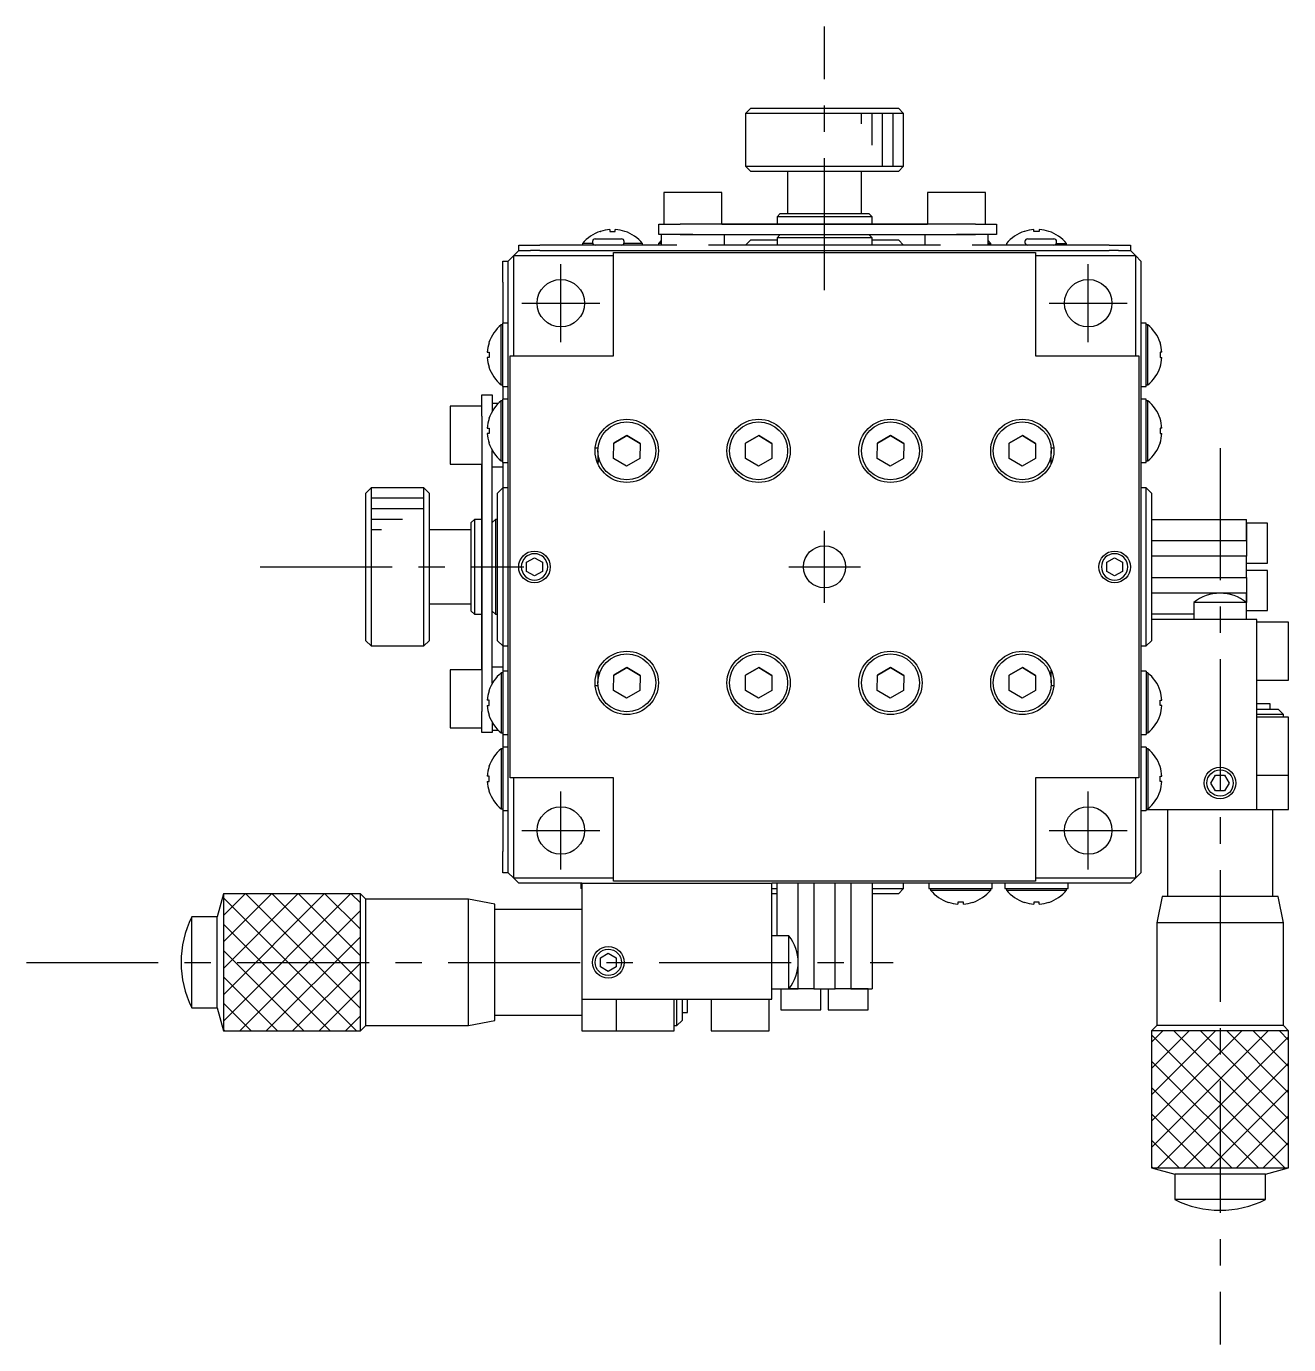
# Model space of a CAD drawing. Extents: x -83 to 398, y -14 to 273.
# Drawn here: x 277.9 to 397.6, y 84.2 to 209.2 of the extents above; entities that cross this region are included whole.
import ezdxf

# ---------------------------------------------------------------- set-up
doc = ezdxf.new("R2010")
doc.units = 0
doc.header["$LTSCALE"] = 10
doc.linetypes.add('CENTER', pattern=[2, 1.25, -0.25, 0.25, -0.25])
doc.layers.get('0').update_dxf_attribs({"linetype": 'CONTINUOUS'})
doc.layers.add('CENTER', color=1, linetype='CENTER')

msp = doc.modelspace()

# ---------------------------------------------------------------- linework, layer by layer
at = {"color": 7, "linetype": 'CONTINUOUS'}
for p, q in [((346.574911, 201.485156), (346.074911, 200.985156)), ((346.574911, 201.485156), (360.574911, 201.485156)), ((361.074911, 200.985156), (360.574911, 201.485156)), ((361.074911, 200.985156), (346.074911, 200.985156)), ((346.074911, 200.985156), (346.074911, 195.985156)), ((361.074911, 195.985156), (361.074911, 200.985156)), ((346.074911, 195.985156), (361.074911, 195.985156)), ((346.074911, 195.985156), (346.574911, 195.485156)), ((360.574911, 195.485156), (346.574911, 195.485156)), ((350.074911, 195.485156), (350.074911, 191.485156)), ((357.074911, 191.485156), (357.074911, 195.485156)), ((360.574911, 195.485156), (361.074911, 195.985156)), ((343.824911, 193.485156), (338.324911, 193.485156)), ((338.324911, 193.485156), (338.324911, 190.485156)), ((343.824911, 190.485156), (343.824911, 193.485156)), ((368.824911, 193.485156), (363.324911, 193.485156)), ((363.324911, 193.485156), (363.324911, 190.485156)), ((368.824911, 190.485156), (368.824911, 193.485156)), ((349.374911, 191.485156), (349.074911, 191.185156)), ((349.374911, 191.485156), (357.774911, 191.485156)), ((358.074911, 191.185156), (357.774911, 191.485156)), ((337.874911, 190.485156), (339.874911, 190.485156)), ((337.874911, 190.485156), (338.324911, 190.485156)), ((337.874911, 189.485156), (337.874911, 190.485156)), ((367.874911, 190.485156), (339.874911, 190.485156)), ((343.824911, 190.485156), (349.074911, 190.485156)), ((343.824911, 190.485156), (353.874911, 190.485156)), ((349.074911, 190.485156), (343.824911, 190.485156)), ((347.078553, 190.485156), (345.172621, 190.485156)), ((345.176351, 190.485156), (345.172621, 190.485156)), ((345.176351, 190.485156), (345.29846, 190.485156)), ((347.388398, 190.485156), (345.29846, 190.485156)), ((360.671269, 190.485156), (347.078553, 190.485156)), ((347.388398, 190.485156), (360.361424, 190.485156)), ((358.074911, 191.185156), (349.074911, 191.185156)), ((349.074911, 191.185156), (349.074911, 190.485156)), ((353.874911, 190.485156), (363.324911, 190.485156)), ((358.074911, 190.485156), (358.074911, 191.185156)), ((358.074911, 190.485156), (363.324911, 190.485156)), ((363.324911, 190.485156), (358.074911, 190.485156)), ((362.451362, 190.485156), (360.361424, 190.485156)), ((362.577202, 190.485156), (360.671269, 190.485156)), ((362.451362, 190.485156), (362.573471, 190.485156)), ((362.577202, 190.485156), (362.573471, 190.485156)), ((367.874911, 190.485156), (369.874911, 190.485156)), ((368.824911, 190.485156), (369.874911, 190.485156)), ((369.874911, 190.485156), (369.874911, 189.485156)), ((331.574911, 188.835156), (331.574911, 188.735156)), ((331.824911, 189.085156), (334.324911, 189.085156)), ((332.315757, 189.798895), (332.319803, 189.790598)), ((332.324911, 189.085156), (332.949911, 189.085156)), ((332.949911, 189.085156), (333.199911, 189.085156)), ((333.199911, 189.085156), (333.824911, 189.085156)), ((333.214911, 189.966841), (333.214911, 189.790598)), ((333.214911, 189.790598), (333.734911, 189.790598)), ((333.734911, 189.790598), (333.734911, 189.966841)), ((334.574911, 188.735156), (334.574911, 188.835156)), ((334.630019, 189.790598), (334.634065, 189.798895)), ((339.874911, 189.485156), (337.874911, 189.485156)), ((338.074911, 189.485156), (338.074911, 188.485156)), ((341.074911, 189.485156), (339.864703, 189.485156)), ((339.874911, 189.485156), (341.074911, 189.485156)), ((341.074911, 189.485156), (366.074911, 189.485156)), ((344.074911, 188.485156), (344.074911, 189.485156)), ((346.574911, 188.985156), (346.074911, 188.485156)), ((346.574911, 188.985156), (349.074911, 188.985156)), ((349.374911, 189.485156), (349.074911, 189.185156)), ((358.074911, 189.185156), (349.074911, 189.185156)), ((349.074911, 189.185156), (349.074911, 188.485156)), ((358.074911, 189.185156), (357.774911, 189.485156)), ((358.074911, 188.485156), (358.074911, 189.185156)), ((358.074911, 188.985156), (360.574911, 188.985156)), ((361.074911, 188.485156), (360.574911, 188.985156)), ((363.074911, 189.485156), (363.074911, 188.485156)), ((367.874911, 189.485156), (366.074911, 189.485156)), ((366.074911, 189.485156), (367.874911, 189.485156)), ((369.874911, 189.485156), (367.874911, 189.485156)), ((369.074911, 188.485156), (369.074911, 189.485156)), ((372.519803, 189.790598), (372.515757, 189.798895)), ((372.574911, 188.835156), (372.574911, 188.735156)), ((372.824911, 189.085156), (375.324911, 189.085156)), ((373.324911, 189.085156), (373.949911, 189.085156)), ((373.414911, 189.790598), (373.414911, 189.966841)), ((373.934911, 189.790598), (373.414911, 189.790598)), ((373.934911, 189.966841), (373.934911, 189.790598)), ((373.949911, 189.085156), (374.199911, 189.085156)), ((374.199911, 189.085156), (374.824911, 189.085156)), ((374.834065, 189.798895), (374.830019, 189.790598)), ((375.574911, 188.735156), (375.574911, 188.835156)), ((324.574911, 187.985156), (324.074911, 187.485156)), ((324.574911, 187.985156), (324.574911, 188.485156)), ((324.574911, 188.485156), (326.574911, 188.485156)), ((324.574911, 187.985156), (325.703131, 187.985156)), ((326.574911, 187.985156), (325.703131, 187.985156)), ((332.274911, 188.485156), (326.574911, 188.485156)), ((326.574911, 187.985156), (380.574911, 187.985156)), ((331.591845, 188.644711), (330.624911, 188.644711)), ((330.624911, 188.644711), (330.624911, 188.485156)), ((333.874911, 188.485156), (332.274911, 188.485156)), ((333.574911, 187.785156), (373.574911, 187.785156)), ((333.574911, 187.485156), (333.574911, 187.785156)), ((339.574911, 188.485156), (333.874911, 188.485156)), ((336.324911, 188.644711), (334.557977, 188.644711)), ((336.324911, 188.485156), (336.324911, 188.644711)), ((338.074911, 188.644711), (337.824911, 188.644711)), ((337.824911, 188.644711), (337.824911, 188.485156)), ((364.574911, 188.485156), (342.574911, 188.485156)), ((373.274911, 188.485156), (367.574911, 188.485156)), ((369.074911, 188.644711), (369.324911, 188.644711)), ((369.324911, 188.485156), (369.324911, 188.644711)), ((370.824911, 188.644711), (370.824911, 188.485156)), ((374.874911, 188.485156), (373.274911, 188.485156)), ((373.574911, 187.785156), (373.574911, 187.485156)), ((380.574911, 188.485156), (374.874911, 188.485156)), ((375.557977, 188.644711), (376.524911, 188.644711)), ((376.524911, 188.485156), (376.524911, 188.644711)), ((380.574911, 188.485156), (382.574911, 188.485156)), ((381.446691, 187.985156), (380.574911, 187.985156)), ((381.446691, 187.985156), (382.574911, 187.985156)), ((382.574911, 188.485156), (382.574911, 187.985156)), ((383.074911, 187.485156), (382.574911, 187.985156)), ((323.074911, 184.985156), (323.074911, 186.985156)), ((323.074911, 186.985156), (323.574911, 186.985156)), ((324.074911, 187.485156), (323.574911, 186.985156)), ((323.574911, 128.985156), (323.574911, 186.985156)), ((324.074911, 187.485156), (324.074911, 177.985156)), ((333.574911, 187.485156), (324.074911, 187.485156)), ((333.574911, 177.985156), (333.574911, 187.485156)), ((383.074911, 187.485156), (373.574911, 187.485156)), ((373.574911, 187.485156), (373.574911, 177.985156)), ((383.074911, 177.985156), (383.074911, 187.485156)), ((383.574911, 186.985156), (383.074911, 187.485156)), ((383.574911, 186.985156), (383.574911, 128.985156)), ((323.074911, 184.985156), (323.074911, 181.085156)), ((322.915356, 175.235156), (322.915356, 180.935156)), ((323.074911, 180.935156), (322.915356, 180.935156)), ((323.074911, 180.880237), (323.074911, 181.085156)), ((323.574911, 181.085156), (323.074911, 181.085156)), ((323.074911, 175.289681), (323.074911, 180.880629)), ((323.074911, 180.601365), (323.074911, 180.880237)), ((323.074911, 175.290073), (323.074911, 180.601365)), ((384.074911, 181.085156), (383.574911, 181.085156)), ((384.074911, 178.777951), (384.074911, 181.085156)), ((384.234466, 180.935156), (384.074911, 180.935156)), ((384.074911, 180.150037), (384.074911, 180.475367)), ((384.074911, 180.046967), (384.074911, 180.150037)), ((384.074911, 178.677704), (384.074911, 180.046967)), ((384.234466, 175.235156), (384.234466, 180.935156)), ((321.761172, 179.244311), (321.769469, 179.240264)), ((384.074911, 177.392361), (384.074911, 178.777951)), ((385.38865, 179.244311), (385.380353, 179.240264)), ((321.593227, 178.345156), (321.769469, 178.345156)), ((321.769469, 177.825156), (321.593227, 177.825156)), ((321.769469, 178.345156), (321.769469, 177.825156)), ((323.774911, 137.985156), (323.774911, 177.985156)), ((323.774911, 177.985156), (324.074911, 177.985156)), ((324.074911, 177.985156), (333.574911, 177.985156)), ((373.574911, 177.985156), (383.074911, 177.985156)), ((383.074911, 177.985156), (383.374911, 177.985156)), ((383.374911, 177.985156), (383.374911, 137.985156)), ((384.074911, 177.492608), (384.074911, 178.677704)), ((385.556595, 178.345156), (385.380353, 178.345156)), ((385.380353, 178.345156), (385.380353, 177.825156)), ((385.380353, 177.825156), (385.556595, 177.825156)), ((321.769469, 176.930048), (321.761172, 176.926002)), ((384.074911, 175.811398), (384.074911, 177.492608)), ((384.074911, 175.085156), (384.074911, 177.392361)), ((385.380353, 176.930048), (385.38865, 176.926002)), ((322.915356, 175.235156), (323.074911, 175.235156)), ((323.074911, 175.085156), (323.074911, 175.290073)), ((323.074911, 175.085156), (323.074911, 173.885156)), ((323.074911, 175.085156), (323.574911, 175.085156)), ((383.574911, 175.085156), (384.074911, 175.085156)), ((384.074911, 175.694945), (384.074911, 175.811398)), ((384.074911, 175.235156), (384.234466, 175.235156)), ((321.074911, 172.285156), (321.074911, 174.285156)), ((321.074911, 173.235156), (321.074911, 174.285156)), ((321.074911, 174.285156), (322.074911, 174.285156)), ((322.074911, 174.285156), (322.074911, 172.742574)), ((323.074911, 173.680237), (323.074911, 173.885156)), ((323.574911, 173.885156), (323.074911, 173.885156)), ((384.074911, 173.885156), (383.574911, 173.885156)), ((384.074911, 171.577951), (384.074911, 173.885156)), ((318.074911, 173.235156), (318.074911, 167.735156)), ((321.074911, 173.235156), (318.074911, 173.235156)), ((322.642422, 173.485156), (322.074911, 173.485156)), ((322.915356, 168.035156), (322.915356, 173.735156)), ((323.074911, 173.735156), (322.915356, 173.735156)), ((323.074911, 168.089681), (323.074911, 173.680629)), ((323.074911, 171.134403), (323.074911, 173.680237)), ((384.234466, 173.735156), (384.074911, 173.735156)), ((384.074911, 173.003119), (384.074911, 173.233916)), ((384.074911, 171.477704), (384.074911, 173.003119)), ((384.234466, 168.035156), (384.234466, 173.735156)), ((321.074911, 172.285156), (321.074911, 144.285156)), ((321.761172, 172.044311), (321.769469, 172.040264)), ((384.074911, 170.192361), (384.074911, 171.577951)), ((384.074911, 170.292608), (384.074911, 171.477704)), ((385.38865, 172.044311), (385.380353, 172.040264)), ((321.593227, 171.145156), (321.769469, 171.145156)), ((321.769469, 170.625156), (321.593227, 170.625156)), ((321.769469, 171.145156), (321.769469, 170.625156)), ((323.074911, 170.785119), (323.074911, 171.134403)), ((323.074911, 168.090073), (323.074911, 170.785119)), ((333.581498, 169.718135), (334.837983, 170.428473)), ((334.837983, 170.428473), (333.581498, 169.718135)), ((334.837983, 170.428473), (336.081396, 169.695494)), ((336.081396, 169.695494), (334.837983, 170.428473)), ((346.081498, 169.718135), (347.337983, 170.428473)), ((347.337983, 170.428473), (346.081498, 169.718135)), ((347.337983, 170.428473), (348.581396, 169.695494)), ((348.581396, 169.695494), (347.337983, 170.428473)), ((358.581498, 169.718135), (359.837983, 170.428473)), ((359.837983, 170.428473), (358.581498, 169.718135)), ((359.837983, 170.428473), (361.081396, 169.695494)), ((361.081396, 169.695494), (359.837983, 170.428473)), ((371.081498, 169.718135), (372.337983, 170.428473)), ((372.337983, 170.428473), (371.081498, 169.718135)), ((372.337983, 170.428473), (373.581396, 169.695494)), ((373.581396, 169.695494), (372.337983, 170.428473)), ((384.074911, 168.657157), (384.074911, 170.292608)), ((384.074911, 167.885156), (384.074911, 170.192361)), ((385.556595, 171.145156), (385.380353, 171.145156)), ((385.380353, 171.145156), (385.380353, 170.625156)), ((385.380353, 170.625156), (385.556595, 170.625156)), ((321.769469, 169.730048), (321.761172, 169.726002)), ((322.074911, 146.942574), (322.074911, 169.027739)), ((332.074911, 169.235156), (331.835346, 169.235156)), ((332.074911, 168.985156), (332.074911, 167.765985)), ((333.568426, 168.274819), (333.581498, 169.718135)), ((336.081396, 169.695494), (336.068324, 168.252177)), ((346.068426, 168.274819), (346.081498, 169.718135)), ((348.581396, 169.695494), (348.568324, 168.252177)), ((358.568426, 168.274819), (358.581498, 169.718135)), ((361.081396, 169.695494), (361.068324, 168.252177)), ((371.068426, 168.274819), (371.081498, 169.718135)), ((373.581396, 169.695494), (373.568324, 168.252177)), ((375.314476, 169.235156), (375.074911, 169.235156)), ((375.074911, 167.768346), (375.074911, 168.985156)), ((385.380353, 169.730048), (385.38865, 169.726002)), ((318.074911, 167.735156), (321.074911, 167.735156)), ((321.074911, 162.485156), (321.074911, 167.735156)), ((321.074911, 158.285156), (321.074911, 167.735156)), ((321.074911, 167.735156), (321.074911, 162.485156)), ((322.915356, 168.035156), (323.074911, 168.035156)), ((323.074911, 167.885156), (323.074911, 168.090073)), ((323.074911, 167.885156), (323.074911, 165.485156)), ((323.074911, 167.885156), (323.574911, 167.885156)), ((332.084743, 167.763895), (332.1942, 168.187411)), ((334.811839, 167.54184), (333.568426, 168.274819)), ((336.068324, 168.252177), (334.811839, 167.54184)), ((347.311839, 167.54184), (346.068426, 168.274819)), ((348.568324, 168.252177), (347.311839, 167.54184)), ((359.811839, 167.54184), (358.568426, 168.274819)), ((361.068324, 168.252177), (359.811839, 167.54184)), ((372.311839, 167.54184), (371.068426, 168.274819)), ((373.568324, 168.252177), (372.311839, 167.54184)), ((374.955535, 168.187938), (375.065079, 167.763895)), ((383.574911, 167.885156), (384.074911, 167.885156)), ((384.074911, 168.455132), (384.074911, 168.657157)), ((384.074911, 168.035156), (384.234466, 168.035156)), ((321.074911, 166.52011), (321.074911, 166.515238)), ((321.074911, 166.52011), (321.074911, 164.625787)), ((321.074911, 166.375704), (321.074911, 166.515238)), ((321.074911, 166.375704), (321.074911, 164.275483)), ((322.074911, 167.485156), (323.074911, 167.485156)), ((310.574911, 165.485156), (310.074911, 164.985156)), ((310.574911, 165.485156), (310.574911, 150.485156)), ((315.574911, 165.485156), (310.574911, 165.485156)), ((315.574911, 150.485156), (315.574911, 165.485156)), ((316.074911, 164.985156), (315.574911, 165.485156)), ((323.074911, 165.485156), (322.574911, 164.985156)), ((323.074911, 165.485156), (323.074911, 150.485156)), ((323.574911, 165.485156), (323.074911, 165.485156)), ((384.074911, 165.485156), (383.574911, 165.485156)), ((384.074911, 150.485156), (384.074911, 165.485156)), ((384.574911, 164.985156), (384.074911, 165.485156)), ((310.074911, 150.985156), (310.074911, 164.985156)), ((316.074911, 164.985156), (316.074911, 150.985156)), ((321.074911, 164.625787), (321.074911, 151.944526)), ((321.074911, 152.29483), (321.074911, 164.275483)), ((322.574911, 150.985156), (322.574911, 164.985156)), ((384.574911, 164.985156), (384.574911, 150.985156)), ((320.074911, 161.485156), (316.074911, 161.485156)), ((320.374911, 162.485156), (320.074911, 162.185156)), ((320.074911, 153.785156), (320.074911, 162.185156)), ((320.374911, 162.485156), (320.374911, 153.485156)), ((321.074911, 162.485156), (320.374911, 162.485156)), ((322.374911, 162.485156), (322.074911, 162.185156)), ((322.374911, 162.485156), (322.374911, 153.485156)), ((322.574911, 162.485156), (322.374911, 162.485156)), ((384.574911, 162.485156), (393.574911, 162.485156)), ((393.574911, 160.485156), (393.574911, 162.485156)), ((393.574911, 162.135156), (393.574911, 160.485156)), ((395.574911, 162.135156), (393.574911, 162.135156)), ((395.574911, 158.335156), (395.574911, 162.135156)), ((384.574911, 160.485156), (393.574911, 160.485156)), ((393.574911, 160.485156), (393.574911, 158.985156)), ((325.324911, 158.418169), (326.074911, 158.851182)), ((326.074911, 158.851182), (326.824911, 158.418169)), ((380.324911, 158.418169), (381.074911, 158.851182)), ((381.074911, 158.851182), (381.824911, 158.418169)), ((393.574911, 158.985156), (384.574911, 158.985156)), ((393.574911, 156.985156), (393.574911, 158.985156)), ((321.074911, 148.235156), (321.074911, 158.285156)), ((325.324911, 157.552143), (325.324911, 158.418169)), ((326.074911, 157.119131), (325.324911, 157.552143)), ((326.824911, 157.552143), (326.074911, 157.119131)), ((326.824911, 158.418169), (326.824911, 157.552143)), ((380.324911, 157.552143), (380.324911, 158.418169)), ((381.074911, 157.119131), (380.324911, 157.552143)), ((381.824911, 157.552143), (381.074911, 157.119131)), ((381.824911, 158.418169), (381.824911, 157.552143)), ((393.574911, 158.335156), (395.574911, 158.335156)), ((395.574911, 157.635156), (393.574911, 157.635156)), ((395.574911, 153.835156), (395.574911, 157.635156)), ((384.574911, 156.985156), (393.574911, 156.985156)), ((393.574911, 156.985156), (393.574911, 155.485156)), ((393.574911, 155.485156), (384.574911, 155.485156)), ((393.574911, 155.485156), (393.574911, 154.607646)), ((393.574911, 154.607646), (393.574911, 155.485156)), ((316.074911, 154.485156), (320.074911, 154.485156)), ((320.074911, 153.785156), (320.374911, 153.485156)), ((322.074911, 153.785156), (322.374911, 153.485156)), ((393.574907, 154.607647), (388.574915, 154.607647)), ((388.574915, 154.607647), (388.574915, 152.985156)), ((393.574907, 152.985156), (393.574907, 154.607647)), ((393.574911, 153.835156), (395.574911, 153.835156)), ((320.374911, 153.485156), (321.074911, 153.485156)), ((321.074911, 148.235156), (321.074911, 153.485156)), ((321.074911, 153.485156), (321.074911, 148.235156)), ((322.374911, 153.485156), (322.574911, 153.485156)), ((388.574915, 153.485156), (384.574911, 153.485156)), ((394.574911, 152.985156), (384.574911, 152.985156)), ((394.574911, 134.985156), (394.574911, 152.985156)), ((397.574911, 152.735156), (394.574911, 152.735156)), ((397.574911, 147.235156), (397.574911, 152.735156)), ((321.074911, 152.29483), (321.074911, 150.194608)), ((321.074911, 151.944526), (321.074911, 150.050203)), ((310.074911, 150.985156), (310.574911, 150.485156)), ((310.574911, 150.485156), (315.574911, 150.485156)), ((315.574911, 150.485156), (316.074911, 150.985156)), ((321.074911, 150.055075), (321.074911, 150.194608)), ((321.074911, 150.055075), (321.074911, 150.050203)), ((322.574911, 150.985156), (323.074911, 150.485156)), ((323.074911, 150.485156), (323.074911, 148.085156)), ((323.074911, 150.485156), (323.574911, 150.485156)), ((383.574911, 150.485156), (384.074911, 150.485156)), ((384.074911, 150.485156), (384.574911, 150.985156)), ((318.074911, 148.235156), (318.074911, 142.735156)), ((321.074911, 148.235156), (318.074911, 148.235156)), ((323.074911, 148.485156), (322.074911, 148.485156)), ((322.915356, 147.935156), (322.915356, 142.235156)), ((323.074911, 147.935156), (322.915356, 147.935156)), ((323.074911, 148.085156), (323.074911, 145.777951)), ((323.574911, 148.085156), (323.074911, 148.085156)), ((332.074911, 148.184114), (332.074911, 146.985156)), ((332.194322, 147.782162), (332.084743, 148.206417)), ((333.568426, 146.274819), (333.581498, 147.718135)), ((333.581498, 147.718135), (334.837983, 148.428473)), ((334.837983, 148.428473), (333.581498, 147.718135)), ((334.837983, 148.428473), (336.081396, 147.695494)), ((336.081396, 147.695494), (334.837983, 148.428473)), ((336.081396, 147.695494), (336.068324, 146.252177)), ((346.068426, 146.274819), (346.081498, 147.718135)), ((346.081498, 147.718135), (347.337983, 148.428473)), ((347.337983, 148.428473), (346.081498, 147.718135)), ((347.337983, 148.428473), (348.581396, 147.695494)), ((348.581396, 147.695494), (347.337983, 148.428473)), ((348.581396, 147.695494), (348.568324, 146.252177)), ((358.568426, 146.274819), (358.581498, 147.718135)), ((358.581498, 147.718135), (359.837983, 148.428473)), ((359.837983, 148.428473), (358.581498, 147.718135)), ((359.837983, 148.428473), (361.081396, 147.695494)), ((361.081396, 147.695494), (359.837983, 148.428473)), ((361.081396, 147.695494), (361.068324, 146.252177)), ((371.068426, 146.274819), (371.081498, 147.718135)), ((371.081498, 147.718135), (372.337983, 148.428473)), ((372.337983, 148.428473), (371.081498, 147.718135)), ((372.337983, 148.428473), (373.581396, 147.695494)), ((373.581396, 147.695494), (372.337983, 148.428473)), ((373.581396, 147.695494), (373.568324, 146.252177)), ((375.065079, 148.206417), (374.955611, 147.782835)), ((375.074911, 146.985156), (375.074911, 148.184114)), ((384.074911, 148.085156), (383.574911, 148.085156)), ((384.074911, 148.085156), (384.074911, 147.880239)), ((384.234466, 147.935156), (384.074911, 147.935156)), ((384.074911, 147.880631), (384.074911, 142.289683)), ((384.074911, 147.880239), (384.074911, 142.290076)), ((384.234466, 147.935156), (384.234466, 142.235156)), ((323.074911, 147.41383), (323.074911, 147.152473)), ((323.074911, 147.152473), (323.074911, 146.978159)), ((323.074911, 146.978159), (323.074911, 145.677704)), ((331.835346, 146.735156), (332.074911, 146.735156)), ((334.811839, 145.54184), (333.568426, 146.274819)), ((336.068324, 146.252177), (334.811839, 145.54184)), ((347.311839, 145.54184), (346.068426, 146.274819)), ((348.568324, 146.252177), (347.311839, 145.54184)), ((359.811839, 145.54184), (358.568426, 146.274819)), ((361.068324, 146.252177), (359.811839, 145.54184)), ((372.311839, 145.54184), (371.068426, 146.274819)), ((373.568324, 146.252177), (372.311839, 145.54184)), ((375.074911, 146.735156), (375.314476, 146.735156)), ((394.574911, 147.235156), (397.574911, 147.235156)), ((321.769469, 145.345156), (321.593227, 145.345156)), ((321.769469, 146.240264), (321.761172, 146.244311)), ((321.769469, 144.825156), (321.769469, 145.345156)), ((323.074911, 145.777951), (323.074911, 144.392361)), ((323.074911, 145.677704), (323.074911, 144.492608)), ((385.380353, 146.240264), (385.38865, 146.244311)), ((385.380353, 145.345156), (385.556595, 145.345156)), ((385.380353, 144.825156), (385.380353, 145.345156)), ((321.074911, 142.285156), (321.074911, 144.285156)), ((321.593227, 144.825156), (321.769469, 144.825156)), ((321.761172, 143.926002), (321.769469, 143.930048)), ((323.074911, 144.492608), (323.074911, 143.069902)), ((323.074911, 144.392361), (323.074911, 142.085156)), ((385.556595, 144.825156), (385.380353, 144.825156)), ((385.38865, 143.926002), (385.380353, 143.930048)), ((395.824911, 144.985156), (394.574911, 144.985156)), ((394.574911, 144.485156), (396.574911, 144.485156)), ((397.074911, 143.985156), (394.574911, 143.985156)), ((395.824911, 144.485176), (395.824911, 144.985156)), ((397.074911, 143.985156), (396.574911, 144.485156)), ((397.074911, 143.735156), (397.074911, 143.985156)), ((318.074911, 142.735156), (321.074911, 142.735156)), ((321.074911, 142.285156), (321.074911, 142.735156)), ((322.074911, 143.227739), (322.074911, 142.285156)), ((323.074911, 143.069902), (323.074911, 143.017839)), ((323.074911, 143.017839), (323.074911, 142.824099)), ((397.574911, 143.735156), (394.574911, 143.735156)), ((397.574911, 138.235156), (397.574911, 143.735156)), ((322.074911, 142.285156), (321.074911, 142.285156)), ((322.074911, 142.485156), (322.642422, 142.485156)), ((322.915356, 142.235156), (323.074911, 142.235156)), ((323.074911, 142.085156), (323.074911, 140.885156)), ((323.074911, 142.085156), (323.574911, 142.085156)), ((383.574911, 142.085156), (384.074911, 142.085156)), ((384.074911, 142.290076), (384.074911, 142.085156)), ((384.074911, 142.235156), (384.234466, 142.235156)), ((322.915356, 140.735156), (322.915356, 135.035156)), ((323.074911, 140.735156), (322.915356, 140.735156)), ((323.074911, 140.885156), (323.074911, 138.577951)), ((323.574911, 140.885156), (323.074911, 140.885156)), ((323.074911, 140.315181), (323.074911, 139.952473)), ((384.074911, 140.885156), (383.574911, 140.885156)), ((384.074911, 140.885156), (384.074911, 140.680239)), ((384.234466, 140.735156), (384.074911, 140.735156)), ((384.074911, 140.680631), (384.074911, 135.089683)), ((384.074911, 140.680239), (384.074911, 135.090076)), ((384.234466, 140.735156), (384.234466, 135.035156)), ((321.769469, 139.040264), (321.761172, 139.044311)), ((323.074911, 139.952473), (323.074911, 139.841395)), ((323.074911, 139.841395), (323.074911, 138.477704)), ((385.380353, 139.040264), (385.38865, 139.044311)), ((321.769469, 138.145156), (321.593227, 138.145156)), ((321.593227, 137.625156), (321.769469, 137.625156)), ((321.769469, 137.625156), (321.769469, 138.145156)), ((323.074911, 138.577951), (323.074911, 137.192361)), ((323.074911, 138.477704), (323.074911, 137.292608)), ((324.074911, 137.985156), (323.774911, 137.985156)), ((324.074911, 137.985156), (324.074911, 128.485156)), ((333.574911, 137.985156), (324.074911, 137.985156)), ((333.574911, 128.485156), (333.574911, 137.985156)), ((373.574911, 137.985156), (373.574911, 128.485156)), ((383.074911, 137.985156), (373.574911, 137.985156)), ((383.074911, 128.485156), (383.074911, 137.985156)), ((383.374911, 137.985156), (383.074911, 137.985156)), ((385.380353, 138.145156), (385.556595, 138.145156)), ((385.380353, 137.625156), (385.380353, 138.145156)), ((385.556595, 137.625156), (385.380353, 137.625156)), ((390.208886, 137.485156), (390.641898, 138.235156)), ((390.641898, 138.235156), (391.507924, 138.235156)), ((391.507924, 138.235156), (391.940936, 137.485156)), ((394.574911, 138.235156), (397.574911, 138.235156)), ((397.574911, 134.985156), (397.574911, 138.235156)), ((321.761172, 136.726002), (321.769469, 136.730048)), ((323.074911, 137.292608), (323.074911, 135.925913)), ((323.074911, 137.192361), (323.074911, 134.885156)), ((385.38865, 136.726002), (385.380353, 136.730048)), ((390.641898, 136.735156), (390.208886, 137.485156)), ((391.507924, 136.735156), (390.641898, 136.735156)), ((391.940936, 137.485156), (391.507924, 136.735156)), ((322.915356, 135.035156), (323.074911, 135.035156)), ((323.074911, 135.925913), (323.074911, 135.764252)), ((323.074911, 135.764252), (323.074911, 135.624099)), ((323.074911, 135.624099), (323.074911, 135.536397)), ((384.074911, 135.090076), (384.074911, 134.885156)), ((384.074911, 135.035156), (384.234466, 135.035156)), ((323.074911, 134.885156), (323.074911, 130.985156)), ((323.074911, 134.885156), (323.574911, 134.885156)), ((383.574911, 134.885156), (384.074911, 134.885156)), ((384.074911, 134.985156), (394.574911, 134.985156)), ((386.074911, 134.985156), (386.074911, 126.735156)), ((394.574911, 134.985156), (397.574911, 134.985156)), ((396.074911, 126.735156), (396.074911, 134.985156)), ((323.074911, 128.985156), (323.074911, 130.985156)), ((323.574911, 128.985156), (323.074911, 128.985156)), ((323.574911, 128.985156), (324.074911, 128.485156)), ((383.074911, 128.485156), (383.574911, 128.985156)), ((324.074911, 128.485156), (333.574911, 128.485156)), ((324.074911, 128.485156), (324.574911, 127.985156)), ((330.574911, 127.985156), (324.574911, 127.985156)), ((330.474911, 127.985156), (330.474911, 127.485156)), ((330.574911, 127.985156), (348.574911, 127.985156)), ((330.574911, 127.985156), (330.574911, 116.985156)), ((333.574911, 128.185156), (333.574911, 128.485156)), ((373.574911, 128.185156), (333.574911, 128.185156)), ((348.574911, 116.985156), (348.574911, 127.985156)), ((382.574911, 127.985156), (348.574911, 127.985156)), ((349.074911, 122.985152), (349.074911, 127.985156)), ((351.074911, 117.985156), (351.074911, 127.985156)), ((352.574911, 127.985156), (352.574911, 117.985156)), ((354.574911, 117.985156), (354.574911, 127.985156)), ((356.074911, 127.985156), (356.074911, 117.985156)), ((358.074911, 127.985156), (358.074911, 117.985156)), ((361.074911, 127.485156), (361.074911, 127.985156)), ((363.474911, 127.985156), (363.474911, 127.485156)), ((369.474911, 127.485156), (369.474911, 127.985156)), ((370.674911, 127.985156), (370.674911, 127.485156)), ((373.574911, 128.485156), (373.574911, 128.185156)), ((373.574911, 128.485156), (383.074911, 128.485156)), ((376.674911, 127.485156), (376.674911, 127.985156)), ((382.574911, 127.985156), (383.074911, 128.485156)), ((296.574904, 126.985155), (295.985416, 124.785156)), ((309.574905, 126.985155), (296.574904, 126.985155)), ((296.574904, 126.985155), (296.574904, 113.985157)), ((310.074907, 126.485152), (309.574905, 126.985155)), ((309.574905, 113.985157), (309.574905, 126.985155)), ((310.074907, 114.48516), (310.074907, 126.485152)), ((319.824912, 126.485152), (310.074907, 126.485152)), ((319.824912, 114.48516), (319.824912, 126.485152)), ((322.324911, 125.985153), (319.824912, 126.485152)), ((330.574911, 127.485156), (330.474911, 127.485156)), ((348.574911, 127.485156), (349.074911, 127.485156)), ((349.074911, 126.985156), (348.574911, 126.985156)), ((358.074911, 127.485156), (361.074911, 127.485156)), ((360.574911, 126.985156), (358.074911, 126.985156)), ((360.574911, 126.985156), (361.074911, 127.485156)), ((363.474911, 127.485156), (369.474911, 127.485156)), ((363.624911, 127.485156), (369.324911, 127.485156)), ((363.624911, 127.485156), (363.624911, 127.325601)), ((363.624911, 127.325601), (369.324911, 127.325601)), ((369.324911, 127.325601), (369.324911, 127.485156)), ((370.674911, 127.485156), (370.880626, 127.485156)), ((370.824911, 127.485156), (370.824911, 127.325601)), ((370.824911, 127.325601), (376.524911, 127.325601)), ((370.880336, 127.485156), (376.469491, 127.485156)), ((370.880626, 127.485156), (373.574874, 127.485156)), ((373.574874, 127.485156), (373.924158, 127.485156)), ((373.924158, 127.485156), (376.469201, 127.485156)), ((376.469201, 127.485156), (376.674911, 127.485156)), ((376.524911, 127.325601), (376.524911, 127.485156)), ((385.574914, 126.735156), (385.074915, 124.235157)), ((396.574908, 126.735156), (385.574914, 126.735156)), ((397.074907, 124.235157), (396.574908, 126.735156)), ((322.324911, 114.985159), (322.324911, 125.985153)), ((330.574911, 125.485156), (322.324911, 125.485156)), ((365.319803, 126.179714), (365.315757, 126.171417)), ((366.734911, 126.179714), (366.214911, 126.179714)), ((366.214911, 126.179714), (366.214911, 126.003472)), ((366.734911, 126.003472), (366.734911, 126.179714)), ((367.634065, 126.171417), (367.630019, 126.179714)), ((372.519803, 126.179714), (372.515757, 126.171417)), ((373.934911, 126.179714), (373.414911, 126.179714)), ((373.414911, 126.179714), (373.414911, 126.003472)), ((373.934911, 126.003472), (373.934911, 126.179714)), ((374.834065, 126.171417), (374.830019, 126.179714)), ((293.574905, 116.185156), (293.574905, 124.785156)), ((295.985416, 124.785156), (293.574905, 124.785156)), ((295.985416, 116.185156), (295.985416, 124.785156)), ((397.074907, 124.235157), (385.074915, 124.235157)), ((385.074915, 124.235157), (385.074915, 114.485152)), ((397.074907, 114.485152), (397.074907, 124.235157)), ((350.197402, 122.985152), (348.574911, 122.985152)), ((350.197402, 117.98516), (350.197402, 122.985152)), ((332.324911, 120.918169), (333.074911, 121.351182)), ((333.074911, 121.351182), (333.824911, 120.918169)), ((332.324911, 120.052143), (332.324911, 120.918169)), ((333.074911, 119.619131), (332.324911, 120.052143)), ((333.824911, 120.052143), (333.074911, 119.619131)), ((333.824911, 120.918169), (333.824911, 120.052143)), ((348.574911, 117.98516), (350.197402, 117.98516)), ((349.424911, 117.985156), (349.424911, 115.985156)), ((350.197401, 117.985156), (351.074911, 117.985156)), ((351.074911, 117.985156), (350.197402, 117.985156)), ((352.574911, 117.985156), (351.074911, 117.985156)), ((352.574911, 117.985156), (354.574911, 117.985156)), ((353.224911, 115.985156), (353.224911, 117.985156)), ((353.924911, 117.985156), (353.924911, 115.985156)), ((356.074911, 117.985156), (354.574911, 117.985156)), ((357.724911, 117.985156), (356.074911, 117.985156)), ((356.074911, 117.985156), (358.074911, 117.985156)), ((357.724911, 115.985156), (357.724911, 117.985156)), ((330.574911, 116.985156), (348.574911, 116.985156)), ((330.574911, 116.985156), (330.574911, 113.985156)), ((333.824911, 116.985156), (333.824911, 113.985156)), ((339.324911, 113.985156), (339.324911, 116.985156)), ((339.574911, 114.485156), (339.574911, 116.985156)), ((340.074911, 116.985156), (340.074911, 114.985156)), ((340.574911, 115.735156), (340.574911, 116.985156)), ((342.824911, 116.985156), (342.824911, 113.985156)), ((348.324911, 113.985156), (348.324911, 116.985156)), ((293.574905, 116.185156), (295.985416, 116.185156)), ((295.985416, 116.185156), (296.574904, 113.985157)), ((322.324911, 115.485156), (330.574911, 115.485156)), ((340.07493, 115.735156), (340.574911, 115.735156)), ((349.424911, 115.985156), (353.224911, 115.985156)), ((353.924911, 115.985156), (357.724911, 115.985156)), ((296.574904, 113.985157), (309.574905, 113.985157)), ((309.574905, 113.985157), (310.074907, 114.48516)), ((310.074907, 114.48516), (319.824912, 114.48516)), ((319.824912, 114.48516), (322.324911, 114.985159)), ((330.574911, 113.985156), (333.824911, 113.985156)), ((333.824911, 113.985156), (339.324911, 113.985156)), ((339.324911, 114.485156), (339.574911, 114.485156)), ((339.574911, 114.485156), (340.074911, 114.985156)), ((342.824911, 113.985156), (348.324911, 113.985156)), ((385.074915, 114.485152), (384.574912, 113.98515)), ((397.57491, 113.98515), (384.574912, 113.98515)), ((384.574912, 113.98515), (384.574912, 100.985149)), ((397.074907, 114.485152), (385.074915, 114.485152)), ((397.57491, 113.98515), (397.074907, 114.485152)), ((397.57491, 100.985149), (397.57491, 113.98515)), ((384.574912, 100.985149), (386.774911, 100.395661)), ((384.574912, 100.985149), (397.57491, 100.985149)), ((395.374911, 100.395661), (386.774911, 100.395661)), ((386.774911, 100.395661), (386.774911, 97.98515)), ((395.374911, 100.395661), (397.57491, 100.985149)), ((395.374911, 97.98515), (395.374911, 100.395661)), ((395.374911, 97.98515), (386.774911, 97.98515))]:
    msp.add_line(p, q, dxfattribs=at)
at = {"color": 3, "linetype": 'CONTINUOUS'}
for p, q in [((357.074911, 199.985156), (357.074911, 200.985156)), ((358.074911, 197.985156), (358.074911, 200.985156)), ((359.074911, 195.985156), (359.074911, 200.985156)), ((360.074911, 195.985156), (360.074911, 200.985156)), ((315.574911, 164.485156), (310.574911, 164.485156)), ((315.574911, 163.485156), (310.574911, 163.485156)), ((313.574911, 162.485156), (310.574911, 162.485156)), ((311.574911, 161.485156), (310.574911, 161.485156)), ((296.574904, 124.914672), (298.645388, 126.985155)), ((296.574904, 122.414672), (301.145388, 126.985155)), ((296.574904, 119.914672), (303.645388, 126.985155)), ((296.574904, 117.414672), (306.145388, 126.985155)), ((296.574904, 114.914672), (308.645388, 126.985155)), ((296.574904, 126.615023), (309.20477, 113.985157)), ((298.704772, 126.985155), (309.574905, 116.115022)), ((301.204772, 126.985155), (309.574905, 118.615022)), ((303.704772, 126.985155), (309.574905, 121.115022)), ((306.204772, 126.985155), (309.574905, 123.615022)), ((308.704772, 126.985155), (309.574905, 126.115022)), ((298.14539, 113.985157), (309.574905, 125.414673)), ((296.574904, 124.115023), (306.70477, 113.985157)), ((300.64539, 113.985157), (309.574905, 122.914673)), ((296.574904, 121.615023), (304.20477, 113.985157)), ((303.14539, 113.985157), (309.574905, 120.414673)), ((296.574904, 119.115023), (301.70477, 113.985157)), ((305.64539, 113.985157), (309.574905, 117.914673)), ((296.574904, 116.615023), (299.20477, 113.985157)), ((308.14539, 113.985157), (309.574905, 115.414673)), ((296.574904, 114.115023), (296.70477, 113.985157)), ((384.574912, 112.91468), (385.645383, 113.98515)), ((384.574912, 110.41468), (388.145383, 113.98515)), ((384.574912, 107.91468), (390.645383, 113.98515)), ((384.574912, 105.41468), (393.145383, 113.98515)), ((384.574912, 102.91468), (395.645383, 113.98515)), ((386.704777, 113.98515), (397.57491, 103.115017)), ((389.204777, 113.98515), (397.57491, 105.615017)), ((391.704777, 113.98515), (397.57491, 108.115017)), ((394.204777, 113.98515), (397.57491, 110.615017)), ((396.704777, 113.98515), (397.57491, 113.115017)), ((384.574912, 113.615015), (397.204778, 100.985149)), ((385.145382, 100.985149), (397.57491, 113.414678)), ((384.574912, 111.115015), (394.704778, 100.985149)), ((387.645382, 100.985149), (397.57491, 110.914678)), ((384.574912, 108.615015), (392.204778, 100.985149)), ((390.145382, 100.985149), (397.57491, 108.414678)), ((384.574912, 106.115015), (389.704778, 100.985149)), ((392.645382, 100.985149), (397.57491, 105.914678)), ((384.574912, 103.615015), (387.204778, 100.985149)), ((395.145382, 100.985149), (397.57491, 103.414678)), ((384.574912, 101.115015), (384.704778, 100.985149))]:
    msp.add_line(p, q, dxfattribs=at)
at = {"color": 7, "linetype": 'CONTINUOUS'}
for centre, radius in [((328.574911, 182.985156), 2.25), ((378.574911, 182.985156), 2.25), ((334.824911, 168.985156), 3), ((334.824911, 168.985156), 2.75), ((347.324911, 168.985156), 3), ((347.324911, 168.985156), 2.75), ((359.824911, 168.985156), 3), ((359.824911, 168.985156), 2.75), ((372.324911, 168.985156), 3), ((372.324911, 168.985156), 2.75), ((353.574911, 157.985156), 2), ((334.824911, 146.985156), 3), ((334.824911, 146.985156), 2.75), ((347.324911, 146.985156), 3), ((347.324911, 146.985156), 2.75), ((359.824911, 146.985156), 3), ((359.824911, 146.985156), 2.75), ((372.324911, 146.985156), 3), ((372.324911, 146.985156), 2.75), ((391.074911, 137.485156), 1.25), ((328.574911, 132.985156), 2.25), ((378.574911, 132.985156), 2.25), ((333.074911, 120.485156), 1.25)]:
    msp.add_circle(centre, radius, dxfattribs=at)
at = {"color": 3, "linetype": 'CONTINUOUS'}
for centre in [(326.074911, 157.985156), (381.074911, 157.985156), (391.074911, 137.485156), (333.074911, 120.485156)]:
    msp.add_circle(centre, 1.5, dxfattribs=at)
at = {"color": 7, "linetype": 'CONTINUOUS'}
for centre, radius, start, end in [((333.474911, 186.285156), 3.7, 108.25731, 140.378165), ((331.824911, 188.835156), 0.25, 90, 180), ((333.474911, 186.285156), 3.690854, 94.039513, 108.238005), ((333.474911, 186.285156), 3.690854, 71.761995, 85.960487), ((334.324911, 188.835156), 0.25, 0, 90), ((333.474911, 186.285156), 3.7, 39.621835, 71.74269), ((340.674911, 186.285156), 3.7, 134.644246, 140.378165), ((366.474911, 186.285156), 3.7, 39.621835, 45.355754), ((373.674911, 186.285156), 3.7, 108.25731, 140.378165), ((373.674911, 186.285156), 3.690854, 94.039513, 108.238005), ((372.824911, 188.835156), 0.25, 90, 180), ((373.674911, 186.285156), 3.690854, 71.761995, 85.960487), ((373.674911, 186.285156), 3.7, 39.621835, 71.74269), ((375.324911, 188.835156), 0.25, 0, 90), ((331.824911, 188.735156), 0.25, 180, 270), ((334.324911, 188.735156), 0.25, 270, 0), ((372.824911, 188.735156), 0.25, 180, 270), ((375.324911, 188.735156), 0.25, 270, 0), ((325.274911, 178.085156), 3.7, 129.621835, 161.74269), ((381.874911, 178.085156), 3.7, 18.25731, 50.378165), ((325.274911, 178.085156), 3.690854, 161.761995, 175.960487), ((381.874911, 178.085156), 3.690854, 4.039513, 18.238005), ((325.274911, 178.085156), 3.690854, 184.039513, 198.238005), ((381.874911, 178.085156), 3.690854, 341.761995, 355.960487), ((325.274911, 178.085156), 3.7, 198.25731, 230.378165), ((381.874911, 178.085156), 3.7, 309.621835, 341.74269), ((325.274911, 170.885156), 3.7, 129.621835, 161.74269), ((381.874911, 170.885156), 3.7, 18.25731, 50.378165), ((325.274911, 170.885156), 3.690854, 161.761995, 175.960487), ((381.874911, 170.885156), 3.690854, 4.039513, 18.238005), ((325.274911, 170.885156), 3.690854, 184.039513, 198.238005), ((381.874911, 170.885156), 3.690854, 341.761995, 355.960487), ((325.274911, 170.885156), 3.7, 198.25731, 230.378165), ((381.874911, 170.885156), 3.7, 309.621835, 341.74269), ((326.074911, 157.985156), 1.25, 0, 180), ((381.074911, 157.985156), 1.25, 0, 180), ((326.074911, 157.985156), 1.25, 180, 0), ((381.074911, 157.985156), 1.25, 180, 0), ((391.074911, 151.485152), 3.999997, 90, 128.682189), ((391.074911, 151.485152), 3.999997, 51.317811, 90), ((325.274911, 145.085156), 3.7, 129.621835, 161.74269), ((381.874911, 145.085156), 3.7, 18.25731, 50.378165), ((325.274911, 145.085156), 3.690854, 161.761995, 175.960487), ((381.874911, 145.085156), 3.690854, 4.039513, 18.238005), ((325.274911, 145.085156), 3.690854, 184.039513, 198.238005), ((325.274911, 145.085156), 3.7, 198.25731, 230.378165), ((381.874911, 145.085156), 3.7, 309.621835, 341.74269), ((381.874911, 145.085156), 3.690854, 341.761995, 355.960487), ((325.274911, 137.885156), 3.7, 129.621835, 161.74269), ((381.874911, 137.885156), 3.7, 18.25731, 50.378165), ((325.274911, 137.885156), 3.690854, 161.761995, 175.960487), ((381.874911, 137.885156), 3.690854, 4.039513, 18.238005), ((325.274911, 137.885156), 3.690854, 184.039513, 198.238005), ((381.874911, 137.885156), 3.690854, 341.761995, 355.960487), ((325.274911, 137.885156), 3.7, 198.25731, 230.378165), ((381.874911, 137.885156), 3.7, 309.621835, 341.74269), ((366.474911, 129.685156), 3.7, 219.621835, 251.74269), ((366.474911, 129.685156), 3.7, 288.25731, 320.378165), ((373.674911, 129.685156), 3.7, 219.621835, 251.74269), ((373.674911, 129.685156), 3.7, 288.25731, 320.378165), ((366.474911, 129.685156), 3.690854, 251.761995, 265.960487), ((366.474911, 129.685156), 3.690854, 274.039513, 288.238005), ((373.674911, 129.685156), 3.690854, 251.761995, 265.960487), ((373.674911, 129.685156), 3.690854, 274.039513, 288.238005), ((302.319905, 120.485156), 9.745001, 153.816209, 206.183791), ((347.074907, 120.485156), 3.999997, 0, 38.682189), ((347.074907, 120.485156), 3.999997, 321.317811, 0), ((391.074911, 106.730151), 9.745001, 243.816209, 296.183791)]:
    msp.add_arc(centre, radius, start, end, dxfattribs=at)
at = {"color": 3, "linetype": 'CONTINUOUS'}
for centre, start, end in [((326.074911, 157.985156), 0, 180), ((381.074911, 157.985156), 0, 180), ((326.074911, 157.985156), 180, 0), ((381.074911, 157.985156), 180, 0)]:
    msp.add_arc(centre, 1.25, start, end, dxfattribs=at)
at = {"layer": 'CENTER', "color": 1, "linetype": 'CENTER'}
for p, q in [((353.574911, 184.235153), (353.574911, 209.235153)), ((328.574911, 179.285156), (328.574911, 186.685156)), ((378.574911, 179.285156), (378.574911, 186.685156)), ((324.874911, 182.985156), (332.274911, 182.985156)), ((374.874911, 182.985156), (382.274911, 182.985156)), ((391.074911, 169.235153), (391.074911, 84.235153)), ((353.574911, 154.585156), (353.574911, 161.385156)), ((300.07492, 157.985156), (325.07492, 157.985156)), ((350.174911, 157.985156), (356.974911, 157.985156)), ((328.574911, 129.285156), (328.574911, 136.685156)), ((378.574911, 129.285156), (378.574911, 136.685156)), ((324.874911, 132.985156), (332.274911, 132.985156)), ((374.874911, 132.985156), (382.274911, 132.985156)), ((277.899761, 120.485156), (360.07492, 120.485156))]:
    msp.add_line(p, q, dxfattribs=at)

doc.saveas('drawing.dxf')
